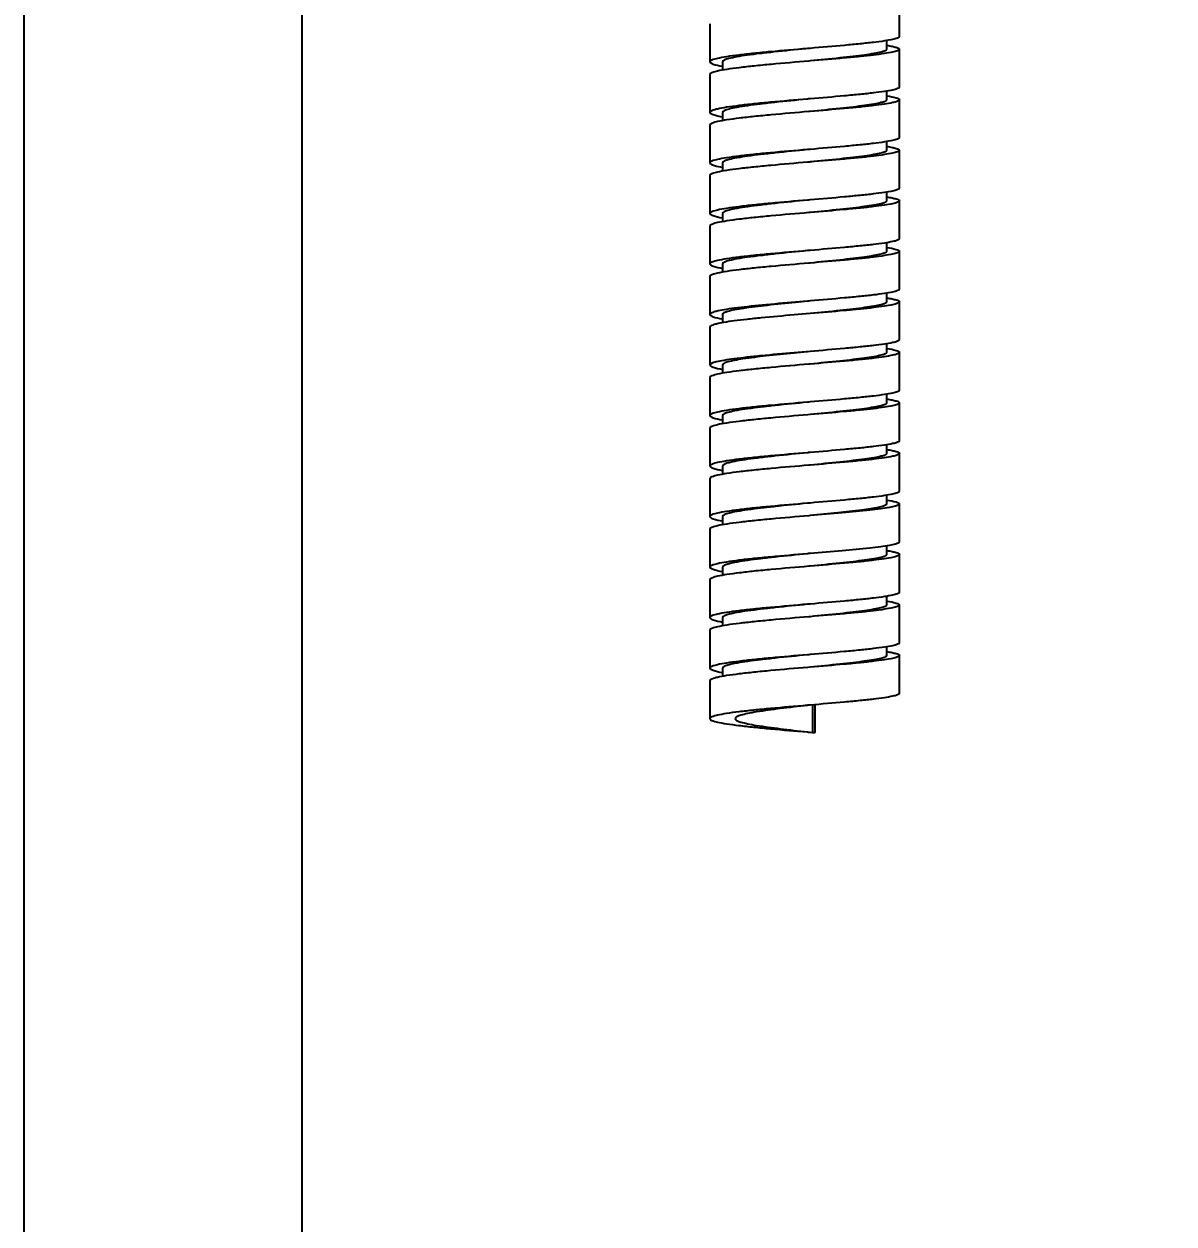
# Model space of a CAD drawing. Header units: millimetres. Extents: x 4625 to 5171, y -2661 to -1889.
# Drawn here: x 4774.9 to 4797.67, y -2274.73 to -2250.98 of the extents above; entities that cross this region are included whole.
import ezdxf

# ---------------------------------------------------------------- set-up
doc = ezdxf.new("R2010")
doc.units = ezdxf.units.MM
doc.header["$LTSCALE"] = 0.1
doc.layers.add('DIM', color=3, linetype='Continuous')
doc.styles.get("Standard").update_dxf_attribs({"font": 'arial.ttf'})
doc.dimstyles.new('ISO-25', dxfattribs={"dimtxt": 2.5, "dimasz": 2.5, "dimexe": 1.25, "dimexo": 0.625, "dimtad": 1, "dimlfac": 5, "dimtxsty": 'Standard', "dimcen": 2.5, "dimadec": 0, "dimazin": 0, "dimtfac": 1, "dimtmove": 0, "dimatfit": 3, "dimfxl": 0, "dimarcsym": 0})

# ---------------------------------------------------------------- blocks, each defined once
blk = doc.blocks.new('*D16')
at = {"layer": 'Defpoints', "color": 0}
for p in [(4777.648, -2092.633), (4866.09, -2605.033), (4891.722, -2605.033)]:
    blk.add_point(p, dxfattribs=at)
at = {"layer": 'DIM', "color": 0, "lineweight": -2}
for p, q in [((4778.273, -2092.633), (4892.972, -2092.633)), ((4891.722, -2096.633), (4891.722, -2601.033)), ((4866.715, -2605.033), (4892.972, -2605.033))]:
    blk.add_line(p, q, dxfattribs=at)
at = {"layer": 'DIM', "color": 0}
for points in [[(4891.056, -2096.633), (4892.389, -2096.633), (4891.722, -2092.633)], [(4891.056, -2601.033), (4892.389, -2601.033), (4891.722, -2605.033)]]:
    blk.add_solid(points, dxfattribs=at)
at = {"layer": 'DIM', "color": 0, "insert": (4888.475, -2348.833), "char_height": 4, "attachment_point": 5, "rotation": 90}
blk.add_mtext('(2280)', dxfattribs=at)

msp = doc.modelspace()

# ---------------------------------------------------------------- linework, layer by layer
at = {"color": 7, "linetype": 'Continuous'}
for p, q in [((4792.2289, -2251.2309), (4792.2289, -2250.4809)), ((4774.8984, -2250.6236), (4774.8984, -2362.1328)), ((4780.3984, -2250.6235), (4780.3984, -2362.1324)), ((4788.4789, -2250.9809), (4788.4789, -2251.7309)), ((4790.433, -2251.465), (4790.412, -2251.4668)), ((4790.462, -2251.4626), (4790.4351, -2251.4649)), ((4791.9789, -2251.4809), (4791.9789, -2251.3087)), ((4792.2289, -2252.2309), (4792.2289, -2251.4809)), ((4788.7289, -2251.7309), (4788.7289, -2251.8939)), ((4790.462, -2251.7126), (4790.4352, -2251.7149)), ((4788.4789, -2251.9809), (4788.4789, -2252.7309)), ((4791.9789, -2252.4809), (4791.9789, -2252.3084)), ((4790.4329, -2252.465), (4790.4121, -2252.4668)), ((4790.462, -2252.4626), (4790.4352, -2252.4648)), ((4792.2289, -2253.2309), (4792.2289, -2252.4809)), ((4788.7289, -2252.7309), (4788.7289, -2252.8944)), ((4790.462, -2252.7126), (4790.4351, -2252.7148)), ((4788.4789, -2252.9809), (4788.4789, -2253.7309)), ((4791.9789, -2253.4809), (4791.9789, -2253.3093)), ((4790.4326, -2253.4651), (4790.412, -2253.4668)), ((4790.462, -2253.4626), (4790.4351, -2253.4648)), ((4792.2289, -2254.2309), (4792.2289, -2253.4809)), ((4788.4789, -2253.7309), (4788.4905, -2253.7496)), ((4788.7289, -2253.7309), (4788.7289, -2253.8935)), ((4790.462, -2253.7126), (4790.4191, -2253.7162)), ((4788.4789, -2253.9809), (4788.4789, -2254.7309)), ((4791.9789, -2254.4809), (4791.9789, -2254.3084)), ((4790.4329, -2254.465), (4790.4191, -2254.4662)), ((4790.462, -2254.4626), (4790.4329, -2254.465)), ((4792.2289, -2255.2309), (4792.2289, -2254.4809)), ((4788.7289, -2254.7309), (4788.7289, -2254.8943)), ((4790.462, -2254.7125), (4790.4352, -2254.7148)), ((4788.4789, -2254.9809), (4788.4789, -2255.7309)), ((4790.4329, -2255.465), (4790.4121, -2255.4668)), ((4790.462, -2255.4625), (4790.4352, -2255.4648)), ((4791.9789, -2255.4809), (4791.9789, -2255.3088)), ((4792.2289, -2256.2309), (4792.2289, -2255.4809)), ((4788.7289, -2255.7309), (4788.7289, -2255.8941)), ((4790.462, -2255.7125), (4790.4351, -2255.7148)), ((4788.4789, -2255.9809), (4788.4789, -2256.7309)), ((4790.412, -2256.4668), (4790.1723, -2256.4872)), ((4790.4121, -2256.4672), (4790.1733, -2256.4907)), ((4790.4351, -2256.4648), (4790.412, -2256.4668)), ((4790.462, -2256.4625), (4790.4351, -2256.4648)), ((4791.9789, -2256.4809), (4791.9789, -2256.3087)), ((4792.2289, -2257.2309), (4792.2289, -2256.4809)), ((4790.462, -2256.7125), (4790.1456, -2256.7395)), ((4788.7289, -2256.7309), (4788.7289, -2256.8938)), ((4788.4789, -2256.9809), (4788.4789, -2257.7308)), ((4791.9789, -2257.4809), (4791.9789, -2257.3084)), ((4790.1938, -2257.4886), (4790.1455, -2257.4934)), ((4790.462, -2257.4625), (4790.1456, -2257.4895)), ((4790.4121, -2257.4672), (4790.2007, -2257.488)), ((4792.2289, -2258.2308), (4792.2289, -2257.4809)), ((4788.7289, -2257.7308), (4788.7289, -2257.8944)), ((4790.462, -2257.7125), (4790.4351, -2257.7148)), ((4788.4789, -2257.9808), (4788.4789, -2258.7308)), ((4791.9789, -2258.4808), (4791.9789, -2258.3092)), ((4790.4329, -2258.465), (4790.4121, -2258.4667)), ((4790.462, -2258.4625), (4790.4351, -2258.4648)), ((4792.2289, -2259.2308), (4792.2289, -2258.4808)), ((4788.7289, -2258.7308), (4788.7289, -2258.8934)), ((4790.462, -2258.7125), (4790.4191, -2258.7161)), ((4788.4789, -2258.9808), (4788.4789, -2259.7308)), ((4791.9789, -2259.4808), (4791.9789, -2259.3083)), ((4790.4331, -2259.4649), (4790.4191, -2259.4661)), ((4790.462, -2259.4625), (4790.4331, -2259.4649)), ((4792.2289, -2260.2308), (4792.2289, -2259.4808)), ((4788.7289, -2259.7308), (4788.7289, -2259.8943)), ((4790.462, -2259.7125), (4790.4352, -2259.7148)), ((4788.4789, -2259.9808), (4788.4789, -2260.7308)), ((4790.433, -2260.4649), (4790.4121, -2260.4667)), ((4790.462, -2260.4625), (4790.4352, -2260.4648)), ((4791.9789, -2260.4808), (4791.9689, -2260.4977)), ((4791.9789, -2260.4808), (4791.9789, -2260.3087)), ((4792.2289, -2260.4808), (4792.2173, -2260.4975)), ((4792.2289, -2261.2308), (4792.2289, -2260.4808)), ((4788.7289, -2260.7308), (4788.7289, -2260.894)), ((4790.462, -2260.7125), (4790.4351, -2260.7148)), ((4788.4789, -2260.9808), (4788.4789, -2261.7308)), ((4792.2289, -2261.2308), (4792.2173, -2261.2475)), ((4790.4328, -2261.4649), (4790.412, -2261.4667)), ((4790.462, -2261.4625), (4790.4351, -2261.4647)), ((4791.9789, -2261.4808), (4791.9789, -2261.3086)), ((4790.462, -2261.7125), (4790.4352, -2261.7147)), ((4792.2289, -2262.2308), (4792.2289, -2261.4808)), ((4788.7289, -2261.7308), (4788.7289, -2261.8937)), ((4788.4789, -2261.9808), (4788.4789, -2262.7308)), ((4791.9789, -2262.4808), (4791.9789, -2262.3083)), ((4790.4327, -2262.4649), (4790.4121, -2262.4667)), ((4790.462, -2262.4625), (4790.4352, -2262.4647)), ((4792.2289, -2263.2308), (4792.2289, -2262.4808)), ((4788.7289, -2262.7308), (4788.7289, -2262.8943)), ((4790.462, -2262.7125), (4790.4351, -2262.7147)), ((4788.4789, -2262.9808), (4788.4789, -2263.7308)), ((4791.9789, -2263.4808), (4791.9789, -2263.3092)), ((4790.4331, -2263.4649), (4790.4121, -2263.4667)), ((4790.462, -2263.4624), (4790.4351, -2263.4647)), ((4792.2289, -2264.2308), (4792.2289, -2263.4808)), ((4788.7289, -2263.7308), (4788.7289, -2263.8933)), ((4790.462, -2263.7124), (4790.4191, -2263.7161)), ((4788.4789, -2263.9808), (4788.4789, -2264.7308)), ((4790.462, -2264.4624), (4790.4191, -2264.4661)), ((4790.5067, -2264.4586), (4790.5067, -2265.0052)), ((4790.5623, -2265.0076), (4790.5623, -2264.4539)), ((4790.4121, -2264.9942), (4790.4329, -2264.9966)), ((4790.4329, -2264.9966), (4790.462, -2265)), ((4790.462, -2265), (4790.5067, -2265.0052)), ((4790.5067, -2265.0052), (4790.5623, -2265.0076))]:
    msp.add_line(p, q, dxfattribs=at)
for points, knots in [([(4792.2289, -2251.2309), (4792.2289, -2251.2455), (4792.1705, -2251.2709), (4792.081, -2251.2924), (4791.9151, -2251.3208), (4791.7022, -2251.3476), (4791.438, -2251.3759), (4791.02, -2251.4154), (4790.6899, -2251.4433), (4790.462, -2251.4626)], [0, 0, 0, 0, 0.0244837, 0.0820525, 0.1734848, 0.2960545, 0.4455961, 0.6168872, 1, 1, 1, 1]), ([(4790.412, -2251.4668), (4790.1669, -2251.4876), (4789.8101, -2251.5179), (4789.3561, -2251.5617), (4789.0651, -2251.594), (4788.8288, -2251.6249), (4788.6445, -2251.6583), (4788.5432, -2251.6834), (4788.4789, -2251.7141), (4788.4789, -2251.7309)], [0, 0, 0, 0, 0.3760214, 0.5471298, 0.697778, 0.8220755, 0.9152955, 0.9743299, 1, 1, 1, 1]), ([(4790.3788, -2251.4705), (4790.1689, -2251.4911), (4789.8637, -2251.5211), (4789.4756, -2251.5643), (4789.2278, -2251.5963), (4789.0259, -2251.6266), (4788.8702, -2251.6598), (4788.7809, -2251.6843), (4788.7289, -2251.7156), (4788.7289, -2251.7309)], [0, 0, 0, 0, 0.3759528, 0.5465394, 0.6965785, 0.8203605, 0.9133492, 0.9727024, 1, 1, 1, 1]), ([(4792.2289, -2251.4809), (4792.2289, -2251.4955), (4792.1705, -2251.5209), (4792.081, -2251.5424), (4791.9151, -2251.5708), (4791.7022, -2251.5976), (4791.438, -2251.6259), (4791.02, -2251.6654), (4790.6899, -2251.6933), (4790.462, -2251.7126)], [0, 0, 0, 0, 0.0244833, 0.0820518, 0.1734839, 0.2960536, 0.4455953, 0.6168867, 1, 1, 1, 1]), ([(4791.9789, -2251.4809), (4791.9789, -2251.4944), (4791.9314, -2251.5211), (4791.8517, -2251.5422), (4791.7106, -2251.571), (4791.5275, -2251.5977), (4791.301, -2251.6261), (4790.9418, -2251.6655), (4790.6581, -2251.6932), (4790.4621, -2251.7124)], [0, 0, 0, 0, 0.0261277, 0.0841061, 0.1754565, 0.2976725, 0.4467234, 0.6175051, 1, 1, 1, 1]), ([(4791.9805, -2251.4026), (4792.0164, -2251.4084), (4792.0782, -2251.419), (4792.1576, -2251.4388), (4792.2046, -2251.4537), (4792.2289, -2251.4725), (4792.2289, -2251.4809)], [0, 0, 0, 0, 0.410356, 0.7127754, 0.9053726, 1, 1, 1, 1]), ([(4790.4352, -2251.7149), (4790.1878, -2251.7358), (4789.8273, -2251.7664), (4789.3684, -2251.8104), (4789.0736, -2251.843), (4788.8341, -2251.8741), (4788.647, -2251.9078), (4788.5443, -2251.933), (4788.4789, -2251.9639), (4788.4789, -2251.9809)], [0, 0, 0, 0, 0.3751167, 0.5462459, 0.6970898, 0.8216564, 0.9151289, 0.9743256, 1, 1, 1, 1]), ([(4788.4789, -2251.7309), (4788.4789, -2251.7398), (4788.5014, -2251.7606), (4788.5814, -2251.7895), (4788.6611, -2251.8064), (4788.7224, -2251.8174)], [0, 0, 0, 0, 0.1008519, 0.2942881, 1, 1, 1, 1]), ([(4792.2289, -2252.2309), (4792.2289, -2252.2455), (4792.1705, -2252.2708), (4792.081, -2252.2924), (4791.9151, -2252.3207), (4791.7022, -2252.3476), (4791.438, -2252.3759), (4791.02, -2252.4154), (4790.6899, -2252.4433), (4790.462, -2252.4626)], [0, 0, 0, 0, 0.0244833, 0.0820518, 0.1734839, 0.2960536, 0.4455953, 0.6168867, 1, 1, 1, 1]), ([(4791.9853, -2252.4034), (4792.0464, -2252.4134), (4792.1265, -2252.4287), (4792.2052, -2252.454), (4792.2289, -2252.4726), (4792.2289, -2252.4809)], [0, 0, 0, 0, 0.7122588, 0.9049028, 1, 1, 1, 1]), ([(4790.4121, -2252.4668), (4790.167, -2252.4876), (4789.8102, -2252.5179), (4789.3561, -2252.5617), (4789.0652, -2252.594), (4788.8288, -2252.6249), (4788.6445, -2252.6583), (4788.5432, -2252.6834), (4788.4789, -2252.7141), (4788.4789, -2252.7309)], [0, 0, 0, 0, 0.3760164, 0.5471242, 0.6977731, 0.8220722, 0.9152941, 0.9743298, 1, 1, 1, 1]), ([(4790.3994, -2252.4685), (4790.1874, -2252.4892), (4789.879, -2252.5195), (4789.4865, -2252.563), (4789.2353, -2252.5952), (4789.0305, -2252.6258), (4788.8724, -2252.6592), (4788.7818, -2252.6839), (4788.7289, -2252.7154), (4788.7289, -2252.7309)], [0, 0, 0, 0, 0.3750504, 0.5456621, 0.6959009, 0.8199549, 0.9131969, 0.9727101, 1, 1, 1, 1]), ([(4792.2289, -2252.4809), (4792.2289, -2252.4955), (4792.1705, -2252.5208), (4792.081, -2252.5424), (4791.9151, -2252.5707), (4791.7022, -2252.5975), (4791.438, -2252.6259), (4791.02, -2252.6654), (4790.6899, -2252.6933), (4790.462, -2252.7126)], [0, 0, 0, 0, 0.0244838, 0.0820528, 0.1734853, 0.2960551, 0.4455967, 0.6168877, 1, 1, 1, 1]), ([(4791.9789, -2252.4809), (4791.9789, -2252.4944), (4791.9314, -2252.5211), (4791.8517, -2252.5422), (4791.7106, -2252.571), (4791.5275, -2252.5977), (4791.301, -2252.6261), (4790.9418, -2252.6655), (4790.6581, -2252.6932), (4790.4621, -2252.7124)], [0, 0, 0, 0, 0.0261277, 0.084106, 0.1754563, 0.2976721, 0.4467229, 0.6175046, 1, 1, 1, 1]), ([(4790.4351, -2252.7148), (4790.1877, -2252.7358), (4789.8273, -2252.7664), (4789.3684, -2252.8104), (4789.0736, -2252.843), (4788.8341, -2252.8741), (4788.647, -2252.9078), (4788.5443, -2252.933), (4788.4789, -2252.9639), (4788.4789, -2252.9809)], [0, 0, 0, 0, 0.3751132, 0.5462414, 0.6970847, 0.8216512, 0.9151242, 0.9743234, 1, 1, 1, 1]), ([(4788.4789, -2252.7309), (4788.4789, -2252.7399), (4788.5017, -2252.7607), (4788.5826, -2252.7898), (4788.6632, -2252.8068), (4788.725, -2252.8179)], [0, 0, 0, 0, 0.1005902, 0.29403, 1, 1, 1, 1]), ([(4792.2289, -2253.2309), (4792.2289, -2253.2455), (4792.1705, -2253.2708), (4792.081, -2253.2924), (4791.9151, -2253.3207), (4791.7022, -2253.3475), (4791.438, -2253.3759), (4791.02, -2253.4154), (4790.6899, -2253.4432), (4790.462, -2253.4626)], [0, 0, 0, 0, 0.0244838, 0.0820528, 0.1734853, 0.2960551, 0.4455967, 0.6168877, 1, 1, 1, 1]), ([(4791.9839, -2253.4032), (4792.0193, -2253.4089), (4792.0803, -2253.4194), (4792.1586, -2253.4391), (4792.2051, -2253.4539), (4792.2289, -2253.4726), (4792.2289, -2253.4809)], [0, 0, 0, 0, 0.4101949, 0.7124908, 0.9050775, 1, 1, 1, 1]), ([(4790.412, -2253.4668), (4790.1669, -2253.4876), (4789.8101, -2253.5179), (4789.3561, -2253.5617), (4789.0652, -2253.594), (4788.8289, -2253.6249), (4788.6446, -2253.6583), (4788.5432, -2253.6834), (4788.4789, -2253.7141), (4788.4789, -2253.7309)], [0, 0, 0, 0, 0.3760136, 0.5471202, 0.6977683, 0.822067, 0.9152892, 0.9743275, 1, 1, 1, 1]), ([(4790.4121, -2253.4673), (4790.1989, -2253.4881), (4789.8884, -2253.5185), (4789.4932, -2253.5622), (4789.2399, -2253.5945), (4789.0334, -2253.6253), (4788.8738, -2253.6588), (4788.7824, -2253.6836), (4788.7289, -2253.7153), (4788.7289, -2253.7309)], [0, 0, 0, 0, 0.3744996, 0.5451305, 0.6954954, 0.8197179, 0.9131145, 0.9727201, 1, 1, 1, 1]), ([(4792.2289, -2253.4809), (4792.2289, -2253.4955), (4792.1705, -2253.5208), (4792.081, -2253.5424), (4791.9151, -2253.5707), (4791.7022, -2253.5975), (4791.438, -2253.6259), (4791.02, -2253.6654), (4790.6899, -2253.6932), (4790.462, -2253.7126)], [0, 0, 0, 0, 0.0244834, 0.082052, 0.1734841, 0.2960537, 0.4455954, 0.6168866, 1, 1, 1, 1]), ([(4791.9789, -2253.4809), (4791.9789, -2253.4944), (4791.9314, -2253.521), (4791.8517, -2253.5422), (4791.7106, -2253.571), (4791.5275, -2253.5977), (4791.301, -2253.6261), (4790.9418, -2253.6654), (4790.6581, -2253.6932), (4790.4621, -2253.7124)], [0, 0, 0, 0, 0.0261277, 0.0841058, 0.175456, 0.2976717, 0.4467224, 0.6175041, 1, 1, 1, 1]), ([(4790.4191, -2253.7162), (4790.1733, -2253.737), (4789.8153, -2253.7674), (4789.3598, -2253.8113), (4789.0677, -2253.8437), (4788.8304, -2253.8746), (4788.6453, -2253.9081), (4788.5435, -2253.9333), (4788.4789, -2253.964), (4788.4789, -2253.9809)], [0, 0, 0, 0, 0.3757458, 0.5468603, 0.6975679, 0.8219473, 0.9152443, 0.9743284, 1, 1, 1, 1]), ([(4788.4905, -2253.7496), (4788.5132, -2253.7679), (4788.5945, -2253.7912), (4788.6727, -2253.8085), (4788.7242, -2253.8178)], [0, 0, 0, 0, 0.3568427, 1, 1, 1, 1]), ([(4792.2289, -2254.2309), (4792.2289, -2254.2455), (4792.1705, -2254.2708), (4792.081, -2254.2923), (4791.9151, -2254.3207), (4791.7022, -2254.3475), (4791.438, -2254.3759), (4791.02, -2254.4154), (4790.6899, -2254.4432), (4790.462, -2254.4626)], [0, 0, 0, 0, 0.0244834, 0.082052, 0.1734841, 0.2960537, 0.4455954, 0.6168866, 1, 1, 1, 1]), ([(4790.412, -2254.4668), (4790.1669, -2254.4876), (4789.8101, -2254.5179), (4789.3561, -2254.5617), (4789.0651, -2254.594), (4788.8288, -2254.6249), (4788.6445, -2254.6583), (4788.5431, -2254.6834), (4788.4789, -2254.7141), (4788.4789, -2254.7309)], [0, 0, 0, 0, 0.3760207, 0.5471285, 0.6977764, 0.8220741, 0.9152945, 0.9743295, 1, 1, 1, 1]), ([(4790.4121, -2254.4672), (4790.1989, -2254.4881), (4789.8884, -2254.5185), (4789.4932, -2254.5622), (4789.2399, -2254.5945), (4789.0334, -2254.6253), (4788.8738, -2254.6588), (4788.7824, -2254.6836), (4788.7289, -2254.7153), (4788.7289, -2254.7309)], [0, 0, 0, 0, 0.3744996, 0.5451304, 0.6954952, 0.8197177, 0.9131142, 0.97272, 1, 1, 1, 1]), ([(4790.4191, -2254.4662), (4790.4179, -2254.4663), (4790.4156, -2254.4665), (4790.4132, -2254.4667), (4790.412, -2254.4668)], [0, 0, 0, 0, 0.4999843, 1, 1, 1, 1]), ([(4792.2289, -2254.4809), (4792.2289, -2254.4955), (4792.1705, -2254.5208), (4792.081, -2254.5423), (4791.9151, -2254.5707), (4791.7022, -2254.5975), (4791.438, -2254.6259), (4791.02, -2254.6654), (4790.6899, -2254.6932), (4790.462, -2254.7125)], [0, 0, 0, 0, 0.0244835, 0.0820524, 0.1734848, 0.2960547, 0.4455964, 0.6168876, 1, 1, 1, 1]), ([(4791.9789, -2254.4809), (4791.9789, -2254.4943), (4791.9314, -2254.521), (4791.8517, -2254.5422), (4791.7106, -2254.5709), (4791.5275, -2254.5976), (4791.301, -2254.6261), (4790.9418, -2254.6654), (4790.6582, -2254.6932), (4790.4621, -2254.7123)], [0, 0, 0, 0, 0.0261277, 0.0841057, 0.1754557, 0.2976712, 0.4467218, 0.6175035, 1, 1, 1, 1]), ([(4791.9824, -2254.4029), (4792.018, -2254.4087), (4792.0794, -2254.4192), (4792.1581, -2254.439), (4792.2049, -2254.4538), (4792.2289, -2254.4725), (4792.2289, -2254.4809)], [0, 0, 0, 0, 0.4102756, 0.7126026, 0.9051896, 1, 1, 1, 1]), ([(4790.4352, -2254.7148), (4790.1877, -2254.7358), (4789.8273, -2254.7663), (4789.3684, -2254.8104), (4789.0736, -2254.8429), (4788.8341, -2254.8741), (4788.647, -2254.9077), (4788.5443, -2254.933), (4788.4789, -2254.9639), (4788.4789, -2254.9809)], [0, 0, 0, 0, 0.3751178, 0.5462476, 0.6970919, 0.8216587, 0.9151309, 0.9743265, 1, 1, 1, 1]), ([(4788.4789, -2254.7309), (4788.4789, -2254.7398), (4788.5014, -2254.7605), (4788.5815, -2254.7895), (4788.6612, -2254.8064), (4788.7225, -2254.8174)], [0, 0, 0, 0, 0.1008485, 0.2942847, 1, 1, 1, 1]), ([(4792.2289, -2255.2309), (4792.2289, -2255.2455), (4792.1705, -2255.2708), (4792.081, -2255.2923), (4791.9151, -2255.3207), (4791.7022, -2255.3475), (4791.438, -2255.3759), (4791.02, -2255.4154), (4790.6899, -2255.4432), (4790.462, -2255.4625)], [0, 0, 0, 0, 0.0244835, 0.0820524, 0.1734848, 0.2960547, 0.4455964, 0.6168876, 1, 1, 1, 1]), ([(4790.4121, -2255.4668), (4790.167, -2255.4875), (4789.8101, -2255.5179), (4789.3561, -2255.5616), (4789.0652, -2255.594), (4788.8288, -2255.6248), (4788.6445, -2255.6583), (4788.5432, -2255.6834), (4788.4789, -2255.7141), (4788.4789, -2255.7309)], [0, 0, 0, 0, 0.3760179, 0.5471263, 0.6977755, 0.8220747, 0.915296, 0.9743306, 1, 1, 1, 1]), ([(4790.4121, -2255.4672), (4790.1989, -2255.4881), (4789.8884, -2255.5185), (4789.4932, -2255.5622), (4789.2399, -2255.5945), (4789.0334, -2255.6252), (4788.8738, -2255.6588), (4788.7824, -2255.6836), (4788.7289, -2255.7153), (4788.7289, -2255.7309)], [0, 0, 0, 0, 0.3744996, 0.5451302, 0.6954949, 0.8197174, 0.913114, 0.9727198, 1, 1, 1, 1]), ([(4792.2289, -2255.4809), (4792.2289, -2255.4955), (4792.1705, -2255.5208), (4792.081, -2255.5423), (4791.9151, -2255.5707), (4791.7022, -2255.5975), (4791.438, -2255.6259), (4791.02, -2255.6654), (4790.6899, -2255.6932), (4790.462, -2255.7125)], [0, 0, 0, 0, 0.0244837, 0.0820525, 0.1734848, 0.2960545, 0.4455961, 0.6168872, 1, 1, 1, 1]), ([(4791.9789, -2255.4809), (4791.9789, -2255.4943), (4791.9314, -2255.521), (4791.8517, -2255.5421), (4791.7106, -2255.5709), (4791.5275, -2255.5976), (4791.301, -2255.626), (4790.9418, -2255.6654), (4790.6582, -2255.6932), (4790.4622, -2255.7123)], [0, 0, 0, 0, 0.0261276, 0.0841055, 0.1754553, 0.2976707, 0.4467212, 0.6175029, 1, 1, 1, 1]), ([(4791.9856, -2255.4034), (4792.0466, -2255.4134), (4792.1266, -2255.4287), (4792.2053, -2255.454), (4792.2289, -2255.4726), (4792.2289, -2255.4809)], [0, 0, 0, 0, 0.7122406, 0.9048821, 1, 1, 1, 1]), ([(4790.4351, -2255.7148), (4790.1877, -2255.7358), (4789.8273, -2255.7663), (4789.3683, -2255.8104), (4789.0736, -2255.8429), (4788.834, -2255.8741), (4788.647, -2255.9077), (4788.5443, -2255.933), (4788.4789, -2255.9639), (4788.4789, -2255.9809)], [0, 0, 0, 0, 0.3751208, 0.5462508, 0.6970943, 0.8216596, 0.9151304, 0.9743258, 1, 1, 1, 1]), ([(4788.4789, -2255.7309), (4788.4789, -2255.7399), (4788.502, -2255.7609), (4788.5838, -2255.7901), (4788.6653, -2255.8072), (4788.7278, -2255.8184)], [0, 0, 0, 0, 0.1003041, 0.2937438, 1, 1, 1, 1]), ([(4792.2289, -2256.2309), (4792.2289, -2256.2455), (4792.1705, -2256.2708), (4792.081, -2256.2923), (4791.9151, -2256.3207), (4791.7022, -2256.3475), (4791.438, -2256.3759), (4791.02, -2256.4153), (4790.6899, -2256.4432), (4790.462, -2256.4625)], [0, 0, 0, 0, 0.0244837, 0.0820525, 0.1734848, 0.2960545, 0.4455961, 0.6168872, 1, 1, 1, 1]), ([(4790.1723, -2256.4872), (4789.9522, -2256.506), (4789.6344, -2256.5339), (4789.2324, -2256.5748), (4788.9802, -2256.6047), (4788.7767, -2256.6331), (4788.6199, -2256.6642), (4788.5319, -2256.6871), (4788.4789, -2256.7161), (4788.4789, -2256.7309)], [0, 0, 0, 0, 0.3847244, 0.5555619, 0.7042651, 0.8259394, 0.9167293, 0.9742458, 1, 1, 1, 1]), ([(4790.1733, -2256.4907), (4789.9851, -2256.5093), (4789.6414, -2256.5442), (4789.2377, -2256.5935), (4788.9816, -2256.6348), (4788.8492, -2256.6654), (4788.7716, -2256.6881), (4788.7289, -2256.7173), (4788.7289, -2256.7309)], [0, 0, 0, 0, 0.3842564, 0.702607, 0.8238264, 0.9144795, 0.9724426, 1, 1, 1, 1]), ([(4792.2289, -2256.4809), (4792.2289, -2256.4955), (4792.1705, -2256.5208), (4792.081, -2256.5423), (4791.9151, -2256.5707), (4791.7022, -2256.5975), (4791.438, -2256.6259), (4791.02, -2256.6653), (4790.6899, -2256.6932), (4790.462, -2256.7125)], [0, 0, 0, 0, 0.0244831, 0.0820512, 0.1734828, 0.2960516, 0.4455924, 0.6168827, 1, 1, 1, 1]), ([(4791.9789, -2256.4809), (4791.9789, -2256.4943), (4791.9314, -2256.521), (4791.8517, -2256.5421), (4791.7106, -2256.5709), (4791.5274, -2256.5976), (4791.301, -2256.626), (4790.9417, -2256.6654), (4790.658, -2256.6932), (4790.462, -2256.7123)], [0, 0, 0, 0, 0.0261273, 0.0841059, 0.1754569, 0.2976734, 0.4467243, 0.617506, 1, 1, 1, 1]), ([(4791.9805, -2256.4026), (4792.0164, -2256.4084), (4792.0782, -2256.4189), (4792.1576, -2256.4388), (4792.2046, -2256.4537), (4792.2289, -2256.4725), (4792.2289, -2256.4809)], [0, 0, 0, 0, 0.410356, 0.7127754, 0.9053726, 1, 1, 1, 1]), ([(4788.4789, -2256.7309), (4788.4789, -2256.7397), (4788.5014, -2256.7605), (4788.5814, -2256.7894), (4788.6611, -2256.8063), (4788.7224, -2256.8174)], [0, 0, 0, 0, 0.1008519, 0.2942881, 1, 1, 1, 1]), ([(4790.1456, -2256.7395), (4789.9284, -2256.7581), (4789.615, -2256.7857), (4789.219, -2256.8263), (4788.971, -2256.8559), (4788.7711, -2256.8841), (4788.6173, -2256.9148), (4788.5307, -2256.9375), (4788.4789, -2256.9663), (4788.4789, -2256.9809)], [0, 0, 0, 0, 0.3856262, 0.5564279, 0.7049223, 0.82632, 0.9168571, 0.9742211, 1, 1, 1, 1]), ([(4792.2289, -2257.2309), (4792.2289, -2257.2455), (4792.1705, -2257.2708), (4792.081, -2257.2923), (4791.9151, -2257.3207), (4791.7022, -2257.3475), (4791.438, -2257.3759), (4791.02, -2257.4153), (4790.6899, -2257.4432), (4790.462, -2257.4625)], [0, 0, 0, 0, 0.0244831, 0.0820512, 0.1734828, 0.2960516, 0.4455924, 0.6168827, 1, 1, 1, 1]), ([(4791.9853, -2257.4033), (4792.0464, -2257.4133), (4792.1265, -2257.4287), (4792.2052, -2257.454), (4792.2289, -2257.4726), (4792.2289, -2257.4809)], [0, 0, 0, 0, 0.7122588, 0.9049028, 1, 1, 1, 1]), ([(4790.1456, -2257.4895), (4789.9284, -2257.5081), (4789.615, -2257.5357), (4789.219, -2257.5762), (4788.971, -2257.6059), (4788.7711, -2257.6341), (4788.6173, -2257.6648), (4788.5307, -2257.6875), (4788.4789, -2257.7163), (4788.4789, -2257.7308)], [0, 0, 0, 0, 0.3856262, 0.5564279, 0.7049223, 0.82632, 0.9168571, 0.9742211, 1, 1, 1, 1]), ([(4790.1455, -2257.4934), (4789.9603, -2257.5118), (4789.6228, -2257.5462), (4789.2266, -2257.595), (4788.9758, -2257.6359), (4788.8464, -2257.6661), (4788.7704, -2257.6887), (4788.7289, -2257.7175), (4788.7289, -2257.7308)], [0, 0, 0, 0, 0.3852947, 0.7033409, 0.8242318, 0.91459, 0.9723862, 1, 1, 1, 1]), ([(4790.2007, -2257.488), (4790.1996, -2257.4881), (4790.1973, -2257.4883), (4790.195, -2257.4885), (4790.1938, -2257.4886)], [0, 0, 0, 0, 0.5000509, 1, 1, 1, 1]), ([(4792.2289, -2257.4809), (4792.2289, -2257.4955), (4792.1705, -2257.5208), (4792.081, -2257.5423), (4791.9151, -2257.5707), (4791.7022, -2257.5975), (4791.438, -2257.6259), (4791.02, -2257.6653), (4790.6899, -2257.6932), (4790.462, -2257.7125)], [0, 0, 0, 0, 0.0244838, 0.0820528, 0.1734853, 0.2960551, 0.4455967, 0.6168877, 1, 1, 1, 1]), ([(4791.9789, -2257.4809), (4791.9789, -2257.4943), (4791.9314, -2257.521), (4791.8517, -2257.5421), (4791.7106, -2257.5709), (4791.5274, -2257.5976), (4791.301, -2257.626), (4790.9417, -2257.6654), (4790.658, -2257.6931), (4790.462, -2257.7123)], [0, 0, 0, 0, 0.0261275, 0.0841063, 0.1754578, 0.2976749, 0.4467268, 0.6175087, 1, 1, 1, 1]), ([(4790.4351, -2257.7148), (4790.1877, -2257.7358), (4789.8273, -2257.7663), (4789.3683, -2257.8104), (4789.0736, -2257.8429), (4788.834, -2257.874), (4788.647, -2257.9077), (4788.5443, -2257.933), (4788.4789, -2257.9639), (4788.4789, -2257.9808)], [0, 0, 0, 0, 0.3751196, 0.5462499, 0.6970943, 0.8216603, 0.9151314, 0.9743264, 1, 1, 1, 1]), ([(4788.4789, -2257.7308), (4788.4789, -2257.7398), (4788.5017, -2257.7607), (4788.5826, -2257.7898), (4788.6632, -2257.8067), (4788.725, -2257.8179)], [0, 0, 0, 0, 0.1005902, 0.29403, 1, 1, 1, 1]), ([(4792.2289, -2258.2308), (4792.2289, -2258.2455), (4792.1705, -2258.2708), (4792.081, -2258.2923), (4791.9151, -2258.3207), (4791.7022, -2258.3475), (4791.438, -2258.3759), (4791.02, -2258.4153), (4790.6899, -2258.4432), (4790.462, -2258.4625)], [0, 0, 0, 0, 0.0244838, 0.0820528, 0.1734853, 0.2960551, 0.4455967, 0.6168877, 1, 1, 1, 1]), ([(4790.4121, -2258.4667), (4790.1669, -2258.4875), (4789.8101, -2258.5178), (4789.3561, -2258.5616), (4789.0651, -2258.5939), (4788.8288, -2258.6248), (4788.6445, -2258.6583), (4788.5432, -2258.6833), (4788.4789, -2258.714), (4788.4789, -2258.7308)], [0, 0, 0, 0, 0.37602, 0.5471288, 0.6977779, 0.8220762, 0.9152964, 0.9743305, 1, 1, 1, 1]), ([(4790.4121, -2258.4672), (4790.1989, -2258.4881), (4789.8884, -2258.5184), (4789.4932, -2258.5622), (4789.2399, -2258.5945), (4789.0334, -2258.6252), (4788.8738, -2258.6588), (4788.7824, -2258.6836), (4788.7289, -2258.7152), (4788.7289, -2258.7308)], [0, 0, 0, 0, 0.3744993, 0.5451297, 0.6954943, 0.8197168, 0.9131136, 0.9727196, 1, 1, 1, 1]), ([(4792.2289, -2258.4808), (4792.2289, -2258.4955), (4792.1705, -2258.5208), (4792.081, -2258.5423), (4791.9151, -2258.5707), (4791.7022, -2258.5975), (4791.438, -2258.6259), (4791.02, -2258.6653), (4790.6899, -2258.6932), (4790.462, -2258.7125)], [0, 0, 0, 0, 0.0244834, 0.082052, 0.1734841, 0.2960537, 0.4455954, 0.6168866, 1, 1, 1, 1]), ([(4791.9789, -2258.4808), (4791.9789, -2258.4943), (4791.9314, -2258.521), (4791.8517, -2258.5421), (4791.7106, -2258.5709), (4791.5274, -2258.5976), (4791.301, -2258.626), (4790.9417, -2258.6654), (4790.658, -2258.6931), (4790.462, -2258.7123)], [0, 0, 0, 0, 0.0261275, 0.0841063, 0.1754576, 0.2976746, 0.4467264, 0.6175083, 1, 1, 1, 1]), ([(4791.9839, -2258.4031), (4792.0193, -2258.4089), (4792.0803, -2258.4193), (4792.1586, -2258.439), (4792.2051, -2258.4539), (4792.2289, -2258.4725), (4792.2289, -2258.4808)], [0, 0, 0, 0, 0.4101949, 0.7124908, 0.9050775, 1, 1, 1, 1]), ([(4790.4191, -2258.7161), (4790.1733, -2258.737), (4789.8154, -2258.7674), (4789.3598, -2258.8112), (4789.0677, -2258.8436), (4788.8304, -2258.8746), (4788.6453, -2258.9081), (4788.5435, -2258.9332), (4788.4789, -2258.964), (4788.4789, -2258.9808)], [0, 0, 0, 0, 0.3757458, 0.5468603, 0.6975679, 0.8219473, 0.9152443, 0.9743284, 1, 1, 1, 1]), ([(4788.4789, -2258.7308), (4788.4789, -2258.7398), (4788.5016, -2258.7606), (4788.5823, -2258.7896), (4788.6626, -2258.8066), (4788.7242, -2258.8177)], [0, 0, 0, 0, 0.1006546, 0.2941006, 1, 1, 1, 1]), ([(4792.2289, -2259.2308), (4792.2289, -2259.2454), (4792.1705, -2259.2708), (4792.081, -2259.2923), (4791.9151, -2259.3207), (4791.7022, -2259.3475), (4791.438, -2259.3758), (4791.02, -2259.4153), (4790.6899, -2259.4432), (4790.462, -2259.4625)], [0, 0, 0, 0, 0.0244834, 0.082052, 0.1734841, 0.2960537, 0.4455954, 0.6168866, 1, 1, 1, 1]), ([(4790.412, -2259.4667), (4790.1669, -2259.4875), (4789.8101, -2259.5178), (4789.3561, -2259.5616), (4789.0651, -2259.5939), (4788.8288, -2259.6248), (4788.6445, -2259.6582), (4788.5431, -2259.6833), (4788.4789, -2259.714), (4788.4789, -2259.7308)], [0, 0, 0, 0, 0.3760207, 0.5471285, 0.6977764, 0.8220741, 0.9152945, 0.9743295, 1, 1, 1, 1]), ([(4790.4121, -2259.4672), (4790.1989, -2259.488), (4789.8884, -2259.5184), (4789.4932, -2259.5622), (4789.2399, -2259.5945), (4789.0334, -2259.6252), (4788.8738, -2259.6588), (4788.7824, -2259.6836), (4788.7289, -2259.7152), (4788.7289, -2259.7308)], [0, 0, 0, 0, 0.3744994, 0.5451298, 0.6954944, 0.8197169, 0.9131136, 0.9727197, 1, 1, 1, 1]), ([(4790.4191, -2259.4661), (4790.4179, -2259.4662), (4790.4156, -2259.4664), (4790.4132, -2259.4666), (4790.412, -2259.4667)], [0, 0, 0, 0, 0.4999843, 1, 1, 1, 1]), ([(4792.2289, -2259.4808), (4792.2289, -2259.4954), (4792.1705, -2259.5208), (4792.081, -2259.5423), (4791.9151, -2259.5707), (4791.7022, -2259.5975), (4791.438, -2259.6258), (4791.02, -2259.6653), (4790.6899, -2259.6932), (4790.462, -2259.7125)], [0, 0, 0, 0, 0.0244835, 0.0820524, 0.1734848, 0.2960547, 0.4455964, 0.6168876, 1, 1, 1, 1]), ([(4791.9789, -2259.4808), (4791.9789, -2259.4943), (4791.9314, -2259.521), (4791.8517, -2259.5421), (4791.7106, -2259.5709), (4791.5274, -2259.5976), (4791.301, -2259.626), (4790.9417, -2259.6654), (4790.6581, -2259.6931), (4790.462, -2259.7123)], [0, 0, 0, 0, 0.0261276, 0.0841063, 0.1754575, 0.2976743, 0.446726, 0.6175079, 1, 1, 1, 1]), ([(4791.9824, -2259.4028), (4792.018, -2259.4086), (4792.0794, -2259.4191), (4792.1581, -2259.4389), (4792.2049, -2259.4538), (4792.2289, -2259.4725), (4792.2289, -2259.4808)], [0, 0, 0, 0, 0.4102756, 0.7126026, 0.9051896, 1, 1, 1, 1]), ([(4790.4352, -2259.7148), (4790.1877, -2259.7357), (4789.8273, -2259.7663), (4789.3684, -2259.8103), (4789.0736, -2259.8429), (4788.8341, -2259.874), (4788.647, -2259.9077), (4788.5443, -2259.933), (4788.4789, -2259.9638), (4788.4789, -2259.9808)], [0, 0, 0, 0, 0.3751178, 0.5462476, 0.6970919, 0.8216587, 0.9151309, 0.9743265, 1, 1, 1, 1]), ([(4788.4789, -2259.7308), (4788.4789, -2259.7397), (4788.5014, -2259.7605), (4788.5815, -2259.7894), (4788.6612, -2259.8063), (4788.7225, -2259.8174)], [0, 0, 0, 0, 0.1008485, 0.2942847, 1, 1, 1, 1]), ([(4792.2289, -2260.2308), (4792.2289, -2260.2454), (4792.1705, -2260.2707), (4792.081, -2260.2923), (4791.9151, -2260.3207), (4791.7022, -2260.3475), (4791.438, -2260.3758), (4791.02, -2260.4153), (4790.6899, -2260.4432), (4790.462, -2260.4625)], [0, 0, 0, 0, 0.0244835, 0.0820524, 0.1734848, 0.2960547, 0.4455964, 0.6168876, 1, 1, 1, 1]), ([(4790.4121, -2260.4667), (4790.167, -2260.4875), (4789.8101, -2260.5178), (4789.3561, -2260.5616), (4789.0652, -2260.5939), (4788.8288, -2260.6248), (4788.6445, -2260.6582), (4788.5432, -2260.6833), (4788.4789, -2260.714), (4788.4789, -2260.7308)], [0, 0, 0, 0, 0.3760179, 0.5471263, 0.6977755, 0.8220747, 0.915296, 0.9743306, 1, 1, 1, 1]), ([(4790.4121, -2260.4672), (4790.1989, -2260.488), (4789.8884, -2260.5184), (4789.4932, -2260.5621), (4789.2399, -2260.5944), (4789.0334, -2260.6252), (4788.8738, -2260.6588), (4788.7824, -2260.6835), (4788.7289, -2260.7152), (4788.7289, -2260.7308)], [0, 0, 0, 0, 0.3744995, 0.54513, 0.6954946, 0.8197171, 0.9131138, 0.9727198, 1, 1, 1, 1]), ([(4792.2173, -2260.4975), (4792.1984, -2260.5112), (4792.1349, -2260.5295), (4792.0166, -2260.5548), (4791.846, -2260.5796), (4791.5349, -2260.6171), (4791.0682, -2260.661), (4790.6741, -2260.6945), (4790.462, -2260.7125)], [0, 0, 0, 0, 0.0394969, 0.1087986, 0.2066403, 0.3302996, 0.6397087, 1, 1, 1, 1]), ([(4791.9689, -2260.4977), (4791.9531, -2260.5108), (4791.8986, -2260.5298), (4791.7969, -2260.5548), (4791.6505, -2260.5798), (4791.3838, -2260.6173), (4790.9829, -2260.6612), (4790.6443, -2260.6944), (4790.462, -2260.7123)], [0, 0, 0, 0, 0.0403732, 0.1099504, 0.207748, 0.3311768, 0.6399527, 1, 1, 1, 1]), ([(4791.9856, -2260.4033), (4792.0466, -2260.4133), (4792.1266, -2260.4287), (4792.2053, -2260.4539), (4792.2289, -2260.4726), (4792.2289, -2260.4808)], [0, 0, 0, 0, 0.7122175, 0.9048724, 1, 1, 1, 1]), ([(4790.4351, -2260.7148), (4790.1877, -2260.7357), (4789.8273, -2260.7663), (4789.3683, -2260.8103), (4789.0736, -2260.8429), (4788.834, -2260.874), (4788.647, -2260.9077), (4788.5443, -2260.9329), (4788.4789, -2260.9638), (4788.4789, -2260.9808)], [0, 0, 0, 0, 0.3751208, 0.5462508, 0.6970943, 0.8216596, 0.9151304, 0.9743258, 1, 1, 1, 1]), ([(4788.4789, -2260.7308), (4788.4789, -2260.7398), (4788.502, -2260.7609), (4788.5838, -2260.79), (4788.6653, -2260.8071), (4788.7278, -2260.8183)], [0, 0, 0, 0, 0.1003041, 0.2937438, 1, 1, 1, 1]), ([(4790.412, -2261.4667), (4790.1669, -2261.4875), (4789.8101, -2261.5178), (4789.3561, -2261.5616), (4789.0651, -2261.5939), (4788.8288, -2261.6248), (4788.6445, -2261.6582), (4788.5432, -2261.6833), (4788.4789, -2261.714), (4788.4789, -2261.7308)], [0, 0, 0, 0, 0.3760214, 0.5471298, 0.697778, 0.8220755, 0.9152955, 0.9743299, 1, 1, 1, 1]), ([(4790.4121, -2261.4672), (4790.1988, -2261.488), (4789.8884, -2261.5184), (4789.4932, -2261.5621), (4789.2399, -2261.5944), (4789.0334, -2261.6252), (4788.8738, -2261.6587), (4788.7824, -2261.6835), (4788.7289, -2261.7152), (4788.7289, -2261.7308)], [0, 0, 0, 0, 0.3744999, 0.5451304, 0.6954951, 0.8197176, 0.9131142, 0.97272, 1, 1, 1, 1]), ([(4792.2173, -2261.2475), (4792.1984, -2261.2611), (4792.1349, -2261.2795), (4792.0166, -2261.3048), (4791.846, -2261.3296), (4791.5349, -2261.3671), (4791.0682, -2261.411), (4790.6741, -2261.4445), (4790.462, -2261.4625)], [0, 0, 0, 0, 0.0394969, 0.1087986, 0.2066403, 0.3302996, 0.6397087, 1, 1, 1, 1]), ([(4791.9805, -2261.4025), (4792.0164, -2261.4083), (4792.0782, -2261.4189), (4792.1576, -2261.4387), (4792.2046, -2261.4536), (4792.2289, -2261.4724), (4792.2289, -2261.4808)], [0, 0, 0, 0, 0.410356, 0.7127754, 0.9053726, 1, 1, 1, 1]), ([(4790.4352, -2261.7147), (4790.1878, -2261.7357), (4789.8273, -2261.7663), (4789.3684, -2261.8103), (4789.0736, -2261.8429), (4788.8341, -2261.874), (4788.647, -2261.9076), (4788.5443, -2261.9329), (4788.4789, -2261.9638), (4788.4789, -2261.9808)], [0, 0, 0, 0, 0.3751167, 0.5462459, 0.6970898, 0.8216564, 0.9151289, 0.9743256, 1, 1, 1, 1]), ([(4792.2289, -2261.4808), (4792.2289, -2261.4954), (4792.1705, -2261.5207), (4792.081, -2261.5423), (4791.9151, -2261.5706), (4791.7022, -2261.5974), (4791.438, -2261.6258), (4791.02, -2261.6653), (4790.6899, -2261.6931), (4790.462, -2261.7125)], [0, 0, 0, 0, 0.0244833, 0.0820518, 0.1734839, 0.2960536, 0.4455953, 0.6168867, 1, 1, 1, 1]), ([(4791.9789, -2261.4808), (4791.9789, -2261.4943), (4791.9314, -2261.5209), (4791.8517, -2261.5421), (4791.7106, -2261.5709), (4791.5274, -2261.5976), (4791.301, -2261.626), (4790.9417, -2261.6654), (4790.6581, -2261.6931), (4790.4621, -2261.7123)], [0, 0, 0, 0, 0.0261276, 0.0841063, 0.1754573, 0.2976739, 0.4467253, 0.6175071, 1, 1, 1, 1]), ([(4788.4789, -2261.7308), (4788.4789, -2261.7397), (4788.5014, -2261.7604), (4788.5815, -2261.7894), (4788.6611, -2261.8062), (4788.7224, -2261.8173)], [0, 0, 0, 0, 0.1008519, 0.2942881, 1, 1, 1, 1]), ([(4792.2289, -2262.2308), (4792.2289, -2262.2454), (4792.1705, -2262.2707), (4792.081, -2262.2922), (4791.9151, -2262.3206), (4791.7022, -2262.3474), (4791.438, -2262.3758), (4791.02, -2262.4153), (4790.6899, -2262.4431), (4790.462, -2262.4625)], [0, 0, 0, 0, 0.0244833, 0.0820518, 0.1734839, 0.2960536, 0.4455953, 0.6168867, 1, 1, 1, 1]), ([(4791.9853, -2262.4033), (4792.0464, -2262.4133), (4792.1265, -2262.4286), (4792.2052, -2262.4539), (4792.2289, -2262.4725), (4792.2289, -2262.4808)], [0, 0, 0, 0, 0.7122588, 0.9049028, 1, 1, 1, 1]), ([(4790.4121, -2262.4667), (4790.167, -2262.4875), (4789.8102, -2262.5178), (4789.3561, -2262.5616), (4789.0652, -2262.5939), (4788.8288, -2262.6248), (4788.6446, -2262.6582), (4788.5432, -2262.6833), (4788.4789, -2262.714), (4788.4789, -2262.7308)], [0, 0, 0, 0, 0.3760164, 0.5471242, 0.6977731, 0.8220722, 0.9152941, 0.9743298, 1, 1, 1, 1]), ([(4790.4121, -2262.4672), (4790.1988, -2262.488), (4789.8884, -2262.5184), (4789.4931, -2262.5621), (4789.2399, -2262.5944), (4789.0334, -2262.6252), (4788.8738, -2262.6587), (4788.7824, -2262.6835), (4788.7289, -2262.7152), (4788.7289, -2262.7308)], [0, 0, 0, 0, 0.3745004, 0.5451311, 0.6954958, 0.8197183, 0.9131147, 0.9727202, 1, 1, 1, 1]), ([(4792.2289, -2262.4808), (4792.2289, -2262.4954), (4792.1705, -2262.5207), (4792.081, -2262.5422), (4791.9151, -2262.5706), (4791.7022, -2262.5974), (4791.438, -2262.6258), (4791.02, -2262.6653), (4790.6899, -2262.6931), (4790.462, -2262.7125)], [0, 0, 0, 0, 0.0244838, 0.0820528, 0.1734853, 0.2960551, 0.4455967, 0.6168877, 1, 1, 1, 1]), ([(4791.9789, -2262.4808), (4791.9789, -2262.4942), (4791.9314, -2262.5209), (4791.8517, -2262.5421), (4791.7106, -2262.5709), (4791.5274, -2262.5975), (4791.301, -2262.626), (4790.9417, -2262.6653), (4790.6581, -2262.6931), (4790.4621, -2262.7123)], [0, 0, 0, 0, 0.0261277, 0.0841062, 0.1754571, 0.2976736, 0.4467249, 0.6175067, 1, 1, 1, 1]), ([(4790.4351, -2262.7147), (4790.1877, -2262.7357), (4789.8273, -2262.7663), (4789.3683, -2262.8103), (4789.0736, -2262.8429), (4788.8341, -2262.874), (4788.647, -2262.9076), (4788.5443, -2262.9329), (4788.4789, -2262.9638), (4788.4789, -2262.9808)], [0, 0, 0, 0, 0.3751196, 0.5462499, 0.6970943, 0.8216603, 0.9151314, 0.9743264, 1, 1, 1, 1]), ([(4788.4789, -2262.7308), (4788.4789, -2262.7397), (4788.5017, -2262.7606), (4788.5826, -2262.7897), (4788.6632, -2262.8067), (4788.725, -2262.8178)], [0, 0, 0, 0, 0.1005902, 0.29403, 1, 1, 1, 1]), ([(4792.2289, -2263.2308), (4792.2289, -2263.2454), (4792.1705, -2263.2707), (4792.081, -2263.2922), (4791.9151, -2263.3206), (4791.7022, -2263.3474), (4791.438, -2263.3758), (4791.02, -2263.4153), (4790.6899, -2263.4431), (4790.462, -2263.4624)], [0, 0, 0, 0, 0.0244838, 0.0820528, 0.1734853, 0.2960551, 0.4455967, 0.6168877, 1, 1, 1, 1]), ([(4790.4121, -2263.4667), (4790.1669, -2263.4875), (4789.8101, -2263.5178), (4789.3561, -2263.5616), (4789.0651, -2263.5939), (4788.8288, -2263.6248), (4788.6445, -2263.6582), (4788.5432, -2263.6833), (4788.4789, -2263.714), (4788.4789, -2263.7308)], [0, 0, 0, 0, 0.37602, 0.5471288, 0.6977779, 0.8220762, 0.9152964, 0.9743305, 1, 1, 1, 1]), ([(4790.4121, -2263.4671), (4790.1988, -2263.488), (4789.8884, -2263.5184), (4789.4931, -2263.5621), (4789.2399, -2263.5944), (4789.0334, -2263.6251), (4788.8738, -2263.6587), (4788.7824, -2263.6835), (4788.7289, -2263.7152), (4788.7289, -2263.7308)], [0, 0, 0, 0, 0.374501, 0.5451318, 0.6954966, 0.819719, 0.9131151, 0.9727203, 1, 1, 1, 1]), ([(4792.2289, -2263.4808), (4792.2289, -2263.4954), (4792.1705, -2263.5207), (4792.081, -2263.5422), (4791.9151, -2263.5706), (4791.7022, -2263.5974), (4791.438, -2263.6258), (4791.02, -2263.6653), (4790.6899, -2263.6931), (4790.462, -2263.7124)], [0, 0, 0, 0, 0.0244834, 0.082052, 0.1734841, 0.2960537, 0.4455954, 0.6168866, 1, 1, 1, 1]), ([(4791.9789, -2263.4808), (4791.9789, -2263.4942), (4791.9314, -2263.5209), (4791.8517, -2263.5421), (4791.7106, -2263.5708), (4791.5274, -2263.5975), (4791.301, -2263.6259), (4790.9417, -2263.6653), (4790.6581, -2263.6931), (4790.4621, -2263.7122)], [0, 0, 0, 0, 0.0261277, 0.0841062, 0.175457, 0.2976734, 0.4467246, 0.6175064, 1, 1, 1, 1]), ([(4791.9839, -2263.403), (4792.0193, -2263.4088), (4792.0803, -2263.4193), (4792.1586, -2263.439), (4792.2051, -2263.4538), (4792.2289, -2263.4725), (4792.2289, -2263.4808)], [0, 0, 0, 0, 0.4101949, 0.7124908, 0.9050775, 1, 1, 1, 1]), ([(4790.4191, -2263.7161), (4790.1733, -2263.7369), (4789.8154, -2263.7673), (4789.3598, -2263.8112), (4789.0677, -2263.8436), (4788.8304, -2263.8745), (4788.6453, -2263.908), (4788.5435, -2263.9331), (4788.4789, -2263.9639), (4788.4789, -2263.9808)], [0, 0, 0, 0, 0.3757458, 0.5468603, 0.6975679, 0.8219473, 0.9152443, 0.9743284, 1, 1, 1, 1]), ([(4788.4789, -2263.7308), (4788.4789, -2263.7397), (4788.5016, -2263.7606), (4788.5823, -2263.7896), (4788.6626, -2263.8065), (4788.7242, -2263.8176)], [0, 0, 0, 0, 0.1006546, 0.2941006, 1, 1, 1, 1]), ([(4792.2289, -2264.2308), (4792.2289, -2264.2454), (4792.1705, -2264.2707), (4792.081, -2264.2922), (4791.9151, -2264.3206), (4791.7022, -2264.3474), (4791.438, -2264.3758), (4791.02, -2264.4152), (4790.6899, -2264.4431), (4790.462, -2264.4624)], [0, 0, 0, 0, 0.0244834, 0.082052, 0.1734841, 0.2960537, 0.4455954, 0.6168866, 1, 1, 1, 1]), ([(4790.412, -2264.4667), (4790.1669, -2264.4874), (4789.8101, -2264.5178), (4789.3561, -2264.5615), (4789.0651, -2264.5939), (4788.8288, -2264.6247), (4788.6446, -2264.6582), (4788.5431, -2264.6832), (4788.4789, -2264.714), (4788.4789, -2264.7308)], [0, 0, 0, 0, 0.3760207, 0.5471285, 0.6977764, 0.8220741, 0.9152945, 0.9743295, 1, 1, 1, 1]), ([(4790.4121, -2264.4673), (4790.2307, -2264.4883), (4789.8939, -2264.5271), (4789.4963, -2264.5805), (4789.2379, -2264.6255), (4789.1028, -2264.659), (4789.0219, -2264.6842), (4788.9789, -2264.7163), (4788.9789, -2264.7308)], [0, 0, 0, 0, 0.3723048, 0.6921617, 0.8162719, 0.9099376, 0.9704101, 1, 1, 1, 1]), ([(4790.4191, -2264.4661), (4790.4179, -2264.4662), (4790.4156, -2264.4664), (4790.4132, -2264.4666), (4790.412, -2264.4667)], [0, 0, 0, 0, 0.4999843, 1, 1, 1, 1]), ([(4788.4789, -2264.7308), (4788.4789, -2264.7476), (4788.5432, -2264.7783), (4788.6445, -2264.8033), (4788.8288, -2264.8368), (4789.0651, -2264.8677), (4789.3561, -2264.9), (4789.8101, -2264.9438), (4790.1669, -2264.9741), (4790.4121, -2264.9949)], [0, 0, 0, 0, 0.0256683, 0.0847, 0.1779166, 0.3022099, 0.452852, 0.6239561, 1, 1, 1, 1]), ([(4788.9789, -2264.7308), (4788.9789, -2264.7453), (4789.0219, -2264.7773), (4789.1028, -2264.8026), (4789.2379, -2264.836), (4789.4962, -2264.881), (4789.8939, -2264.9344), (4790.2307, -2264.9732), (4790.4121, -2264.9942)], [0, 0, 0, 0, 0.0295885, 0.0900574, 0.1837172, 0.3078203, 0.6276636, 1, 1, 1, 1])]:
    msp.add_open_spline(points, degree=3, knots=knots, dxfattribs=at)
for points in [[(4790.4351, -2251.4649), (4790.4344, -2251.4649), (4790.4337, -2251.465), (4790.433, -2251.465)], [(4790.4352, -2252.4648), (4790.4344, -2252.4649), (4790.4336, -2252.465), (4790.4329, -2252.465)], [(4790.4351, -2253.4648), (4790.4343, -2253.4649), (4790.4334, -2253.465), (4790.4326, -2253.4651)], [(4790.4352, -2255.4648), (4790.4344, -2255.4649), (4790.4337, -2255.4649), (4790.4329, -2255.465)], [(4790.4351, -2258.4648), (4790.4344, -2258.4648), (4790.4336, -2258.4649), (4790.4329, -2258.465)], [(4790.4352, -2260.4648), (4790.4344, -2260.4648), (4790.4337, -2260.4649), (4790.433, -2260.4649)], [(4790.4351, -2261.4647), (4790.4343, -2261.4648), (4790.4335, -2261.4649), (4790.4328, -2261.4649)], [(4790.4352, -2262.4647), (4790.4344, -2262.4648), (4790.4335, -2262.4649), (4790.4327, -2262.4649)], [(4790.4351, -2263.4647), (4790.4344, -2263.4648), (4790.4337, -2263.4648), (4790.4331, -2263.4649)]]:
    msp.add_open_spline(points, degree=3, dxfattribs=at)

# ---------------------------------------------------------------- dimensions: what is measured, and where the dimension line sits
at = {"layer": 'DIM'}
dim = msp.add_linear_dim(base=(4891.7225, -2605.0328), p1=(4777.6484, -2092.6331), p2=(4866.0903, -2605.0328), angle=90, text='(2280)', dimstyle='ISO-25', override={"dimtxt": 4, "dimasz": 4, "dimlfac": 4, "dimadec": 1, "dimfxl": 1.25}, dxfattribs=at)
dim.commit()
dim.dimension.update_dxf_attribs({"geometry": '*D16', "text_midpoint": (4888.4754, -2348.833)})

doc.saveas('drawing.dxf')
